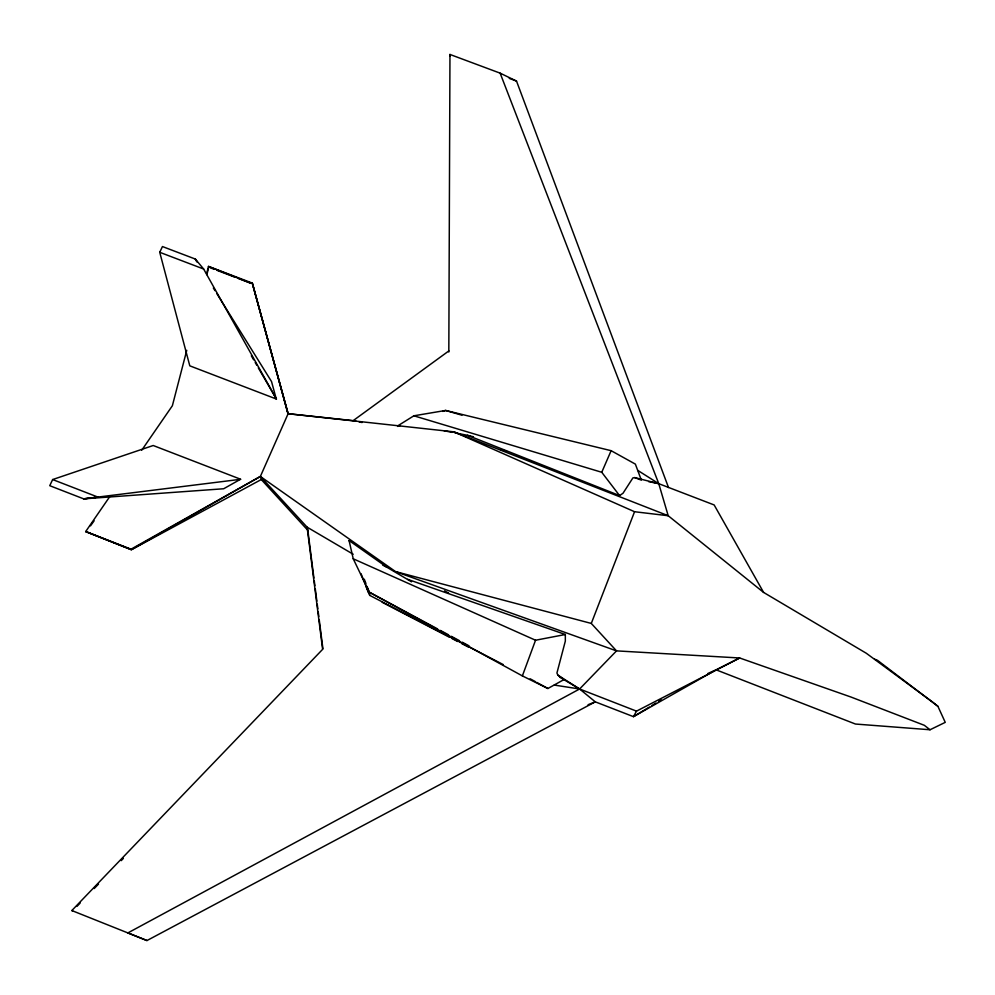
<?xml version="1.0" encoding="UTF-8"?>
<svg xmlns="http://www.w3.org/2000/svg" width="995" height="995" viewBox="0 0 995 995"><rect width="100%" height="100%" fill="white"/><g stroke="black" fill="none" stroke-linecap="round" stroke-linejoin="round"><path stroke-width="1.49" d="M407.639 579.314L565.334 634.511L565.334 641.103L556.939 672.981L557.822 675.095L563.904 679.622L547.884 688.503L522.375 675.904L369.294 592.199L353.225 558.792L349.071 540.546L386.943 567.274L411.557 581.814M448.82 351.994L449.964 54.451L500.124 73.145L516.517 81.08L668.516 487.538M449.939 56.267L449.964 54.451M206.885 274.682L208.353 268.7M186.749 350.315L172.371 405.749L141.725 450.225M206.562 273.899L208.502 266.411L252.307 283.077L288.115 413.721L260.367 476.456L131.365 549.725L85.694 531.554L110.209 495.97M522.375 675.904L535.546 640.233L565.334 634.511M930.039 729.758L924.318 725.305L851.011 697.047L739.671 657.981L616.514 650.879L591.291 623.43L634.561 511.728L668.205 515.733L763.613 592.435L866.259 653.23L932.24 701.786L937.899 706.313L945.25 722.358L930.039 729.758L855.451 724.037L716.077 669.822L633.479 716.661L595.284 701.848L579.612 688.988L557.822 675.095M619.574 495.585L601.751 472.277L611.129 450.685L635.37 464.118L641.34 480.125L634.698 477.6L632.919 477.886L623.007 493.259L619.574 495.585L467.463 435.288L454.889 432.887M52.648 479.553L97.883 497.077L83.667 498.856L240.753 479.291L153.205 445.511L52.648 479.553L49.75 485.697L83.667 498.856L223.676 488.756L240.38 479.341M159.735 252.307L162.446 246.549L195.318 259.048L203.639 269.011L276.436 399.057L189.796 365.837L159.735 252.307L203.639 269.011M716.077 669.822L739.671 657.981L636.501 711.139L633.479 716.661L649.362 707.084M90.52 525.833L94.102 520.82M72.573 910.885L71.839 910.549L322.629 649.337L307.094 527.163L260.367 476.456L131.041 549.19L85.694 531.554L131.365 549.725L261.275 479.54L307.841 530.323L313.91 578.033M76.901 906.42L80.147 903.074M94.189 888.56L98.517 884.095M121.216 860.65L123.368 858.411M588.082 704.721L595.284 701.848L146.961 940.549L127.895 932.912L579.612 688.988L616.514 650.879L395.575 571.615L260.367 476.456L261.275 479.54M252.307 283.077L288.115 413.721L353.163 420.649L448.869 350.912M611.129 450.685L445.611 410.45L413.87 415.798L397.963 425.723L399.766 425.897L397.552 426.407M652.011 705.48L655.979 703.092M658.628 701.487L661.277 699.895M707.905 673.466L714.721 670.431M442.7 411.42L445.611 410.45L461.991 415.213M288.115 413.721L453.907 431.855L668.205 515.733L658.765 483.682L500.124 73.145M554.265 685.082L579.612 688.988L636.501 711.139M444.118 430.773L452.153 432.352M648.603 481.617L658.765 483.682L714.149 504.95L763.613 592.435M353.163 420.649L356.135 421.271M359.12 421.905L362.093 422.527M500.522 449.79L506.567 451.133M467.463 435.288L473.483 436.817M634.698 477.6L658.765 483.682L637.807 470.424M395.575 571.615L591.291 623.43M413.87 415.798L601.751 472.277M509.278 78.381L516.517 81.08M210.132 267.742L214.373 269.359M217.196 270.429L234.136 276.884M238.377 278.488L251.076 283.326L208.502 266.411L208.726 267.207M874.617 659.2L877.503 660.319L937.899 706.313M71.839 910.549L146.961 940.549M453.907 431.855L634.561 511.728M353.225 558.792L535.546 640.233M382.814 565.197L386.943 567.274M361.023 573.705L369.742 595.383L503.196 664.561M382.167 602.298L449.417 637.223M452.165 638.653L457.65 641.501M461.767 643.641L468.633 647.198M367.055 586.403L369.294 592.199L437.638 628.952M440.375 630.432L448.571 634.835M451.307 636.303L459.516 640.718M462.24 642.185L469.08 645.867M444.504 590.819L448.546 593.02M530.148 678.801L535.372 681.65M536.678 682.371L547.884 688.503M353.2 554.252L307.094 527.163L307.841 530.323M559.911 677.234L579.612 688.988M258.314 367.876L276.436 399.057M349.071 540.546L349.73 541.554M196.948 261.685L195.318 259.048L196.873 261.735M213.34 288.028L214.982 290.664M216.624 293.301L271.535 381.558L276.212 398.784M251.312 355.787L253.65 359.817M255.205 362.503L256.76 365.19M366.309 587.249L368.647 593.008M364.269 579.177L365.936 583.518M252.494 283.861L288.052 414.107M369.294 592.199L369.742 595.383M314.308 581.105L314.893 585.719M315.291 588.804L316.858 601.117M317.243 604.189L317.828 608.803M318.226 611.888L318.81 616.502M319.208 619.587L322.927 648.827"/></g></svg>
